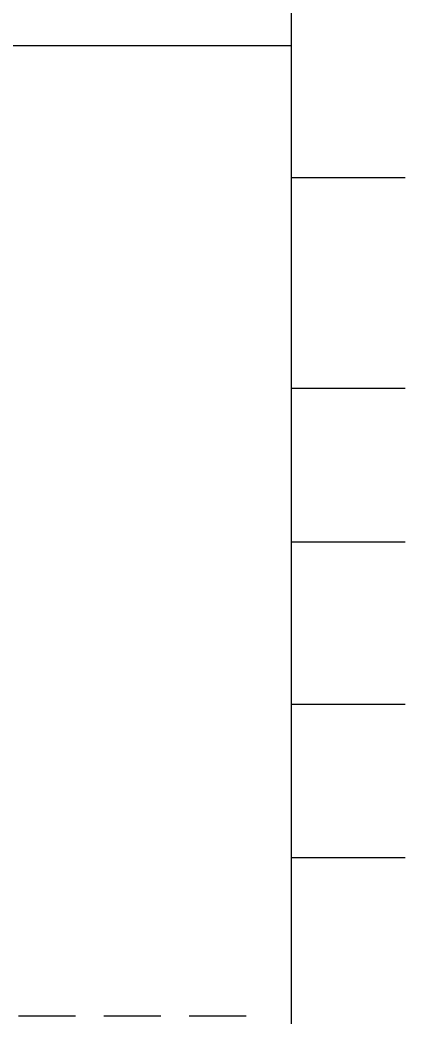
# Model space of a CAD drawing. Header units: metres. Extents: x -220 to 294, y -29 to 18.
# Drawn here: x 265.274 to 266.967, y 8.749 to 13.139 of the extents above; entities that cross this region are included whole.
import ezdxf

# ---------------------------------------------------------------- set-up
doc = ezdxf.new("R2010")
doc.units = ezdxf.units.M
doc.header["$MEASUREMENT"] = 0
doc.linetypes.add('DASHED2', pattern=[0.375, 0.25, -0.125])
doc.layers.add('Standart', color=7, linetype='Continuous')

msp = doc.modelspace()

# ---------------------------------------------------------------- linework, layer by layer
at = {"layer": 'Standart', "color": 38, "linetype": 'Continuous', "lineweight": -3}
for points in [[(266.4667, 15.9223), (266.4667, 8.021)], [(266.4667, 13.0246), (264.8015, 13.0246)], [(266.4667, 12.4448), (266.9667, 12.4448)], [(266.4667, 11.5177), (266.9667, 11.5177)], [(266.4667, 10.8421), (266.9667, 10.8421)], [(266.4667, 10.1269), (266.9667, 10.1269)], [(266.4667, 9.4514), (266.9667, 9.4514)]]:
    msp.add_lwpolyline(points, dxfattribs=at)
at = {"layer": 'Standart', "color": 38, "linetype": 'DASHED2', "lineweight": -3}
msp.add_lwpolyline([(266.2675, 8.7539), (262.7185, 8.7539)], dxfattribs=at)

doc.saveas('drawing.dxf')
